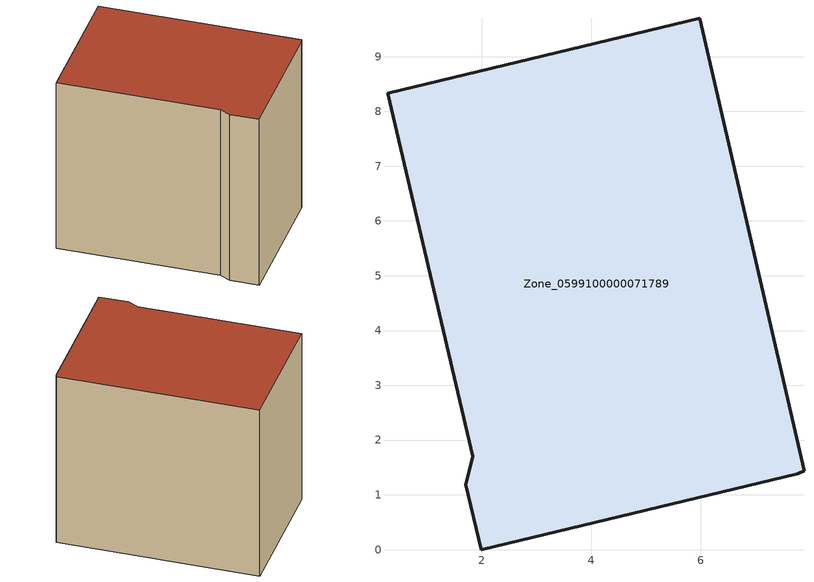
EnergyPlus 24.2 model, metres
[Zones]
Zone_0599100000071789
 floor ground (C_G): 5.98,9.7 7.88,1.44 7.77,1.38 1.99,0 1.71,1.18 1.83,1.71 0.28,8.34 z0
 wall outside (C_F): 5.98,9.7 0.28,8.34 1.83,1.71 1.71,1.18 1.99,0 7.77,1.38 7.88,1.44 5.98,9.7 z0:7.84
 roof outside (C_R): 7.88,1.44 5.98,9.7 0.28,8.34 1.83,1.71 1.71,1.18 1.99,0 7.77,1.38 z7.84
[BUILDING]
Pand.0599100000071789: North Axis=0; Terrain=City; Loads Convergence Tolerance Value=0.04; Temperature Convergence Tolerance Value=0.4; Solar Distribution=FullExterior; Maximum Number of Warmup Days=25; Minimum Number of Warmup Days=1
[Site:Location]
Rotterdam.The.Hague.AP_ZH_NLD Design_Conditions: Latitude=51.96; Longitude=4.45; Time Zone=1; Elevation=-4.5
[SITE:GROUNDTEMPERATURE:BUILDINGSURFACE]
18, 18, 18, 18, 18, 18, 18, 18, 18, 18, 18, 18
[MATERIAL] Thermal Absorptance=0.9; Solar Absorptance=0.7; Visible Absorptance=0.7
Name | Roughness | Thickness | Conductivity | Density | Specific Heat
G.TC.1965-1974 | MediumSmooth | 0.15 | 0.882353 | 540 | 1210
F.TC.1965-1974 | Rough | 0.3 | 0.697674 | 1920 | 840
R.TC.1965-1974 | MediumRough | 0.2 | 0.232558 | 1500 | 1000
[CONSTRUCTION]
C_G: G.TC.1965-1974
C_F: F.TC.1965-1974
C_R: R.TC.1965-1974
[ZONE]
Zone_0599100000071789: Type=1; Multiplier=1; Ceiling Height=Autocalculate; Volume=Autocalculate; Floor Area=autocalculate; Part of Total Floor Area=Yes
[ZONEINFILTRATION:DESIGNFLOWRATE]
Infil_Zone_0599100000071789: Zone or ZoneList or Space or SpaceList=Zone_0599100000071789; Schedule=AlwaysOn; Design Flow Rate Calculation Method=Flow/Area; Flow Rate per Floor Area=0.003; Constant Term Coefficient=1; Temperature Term Coefficient=0; Velocity Term Coefficient=0; Velocity Squared Term Coefficient=0
[HVACTEMPLATE:ZONE:IDEALLOADSAIRSYSTEM]
Zone_0599100000071789: Maximum Heating Supply Air Temperature=50; Minimum Cooling Supply Air Temperature=13; Maximum Heating Supply Air Humidity Ratio=0.0156; Minimum Cooling Supply Air Humidity Ratio=0.0077; Heating Limit=NoLimit; Cooling Limit=NoLimit; Dehumidification Control Type=ConstantSensibleHeatRatio; Cooling Sensible Heat Ratio=0.7; Dehumidification Setpoint=60; Humidification Control Type=None; Humidification Setpoint=30; Outdoor Air Method=None; Outdoor Air Flow Rate per Person=0.00944; Outdoor Air Flow Rate per Zone Floor Area=0; Outdoor Air Flow Rate per Zone=0; Demand Controlled Ventilation Type=None; Outdoor Air Economizer Type=NoEconomizer; Heat Recovery Type=None; Sensible Heat Recovery Effectiveness=0.7; Latent Heat Recovery Effectiveness=0.65
[ZONECONTROL:THERMOSTAT]
ThermostatControl_Zone_0599100000071789: Zone or ZoneList=Zone_0599100000071789; Control Type Schedule=DualSetpointControlType; Control 1=Thermostat_Zone_0599100000071789; Temperature Difference Between Cutout And Setpoint=0
[THERMOSTATSETPOINT:DUALSETPOINT]
Thermostat_Zone_0599100000071789: Heating Setpoint Temperature Schedule=HeatingSetpoint_Zone_0599100000071789; Cooling Setpoint Temperature Schedule=CoolingSetpoint_Zone_0599100000071789
[SCHEDULE:COMPACT]
HeatingSetpoint_Zone_0599100000071789: Through: 12/31, For: AllDays, Until: 24:00, 21
CoolingSetpoint_Zone_0599100000071789: Through: 12/31, For: AllDays, Until: 24:00, 24
DualSetpointControlType: Through: 12/31, For: AllDays, Until: 24:00, 4
AlwaysOn: Through: 12/31, For: AllDays, Until: 24:00, 1
